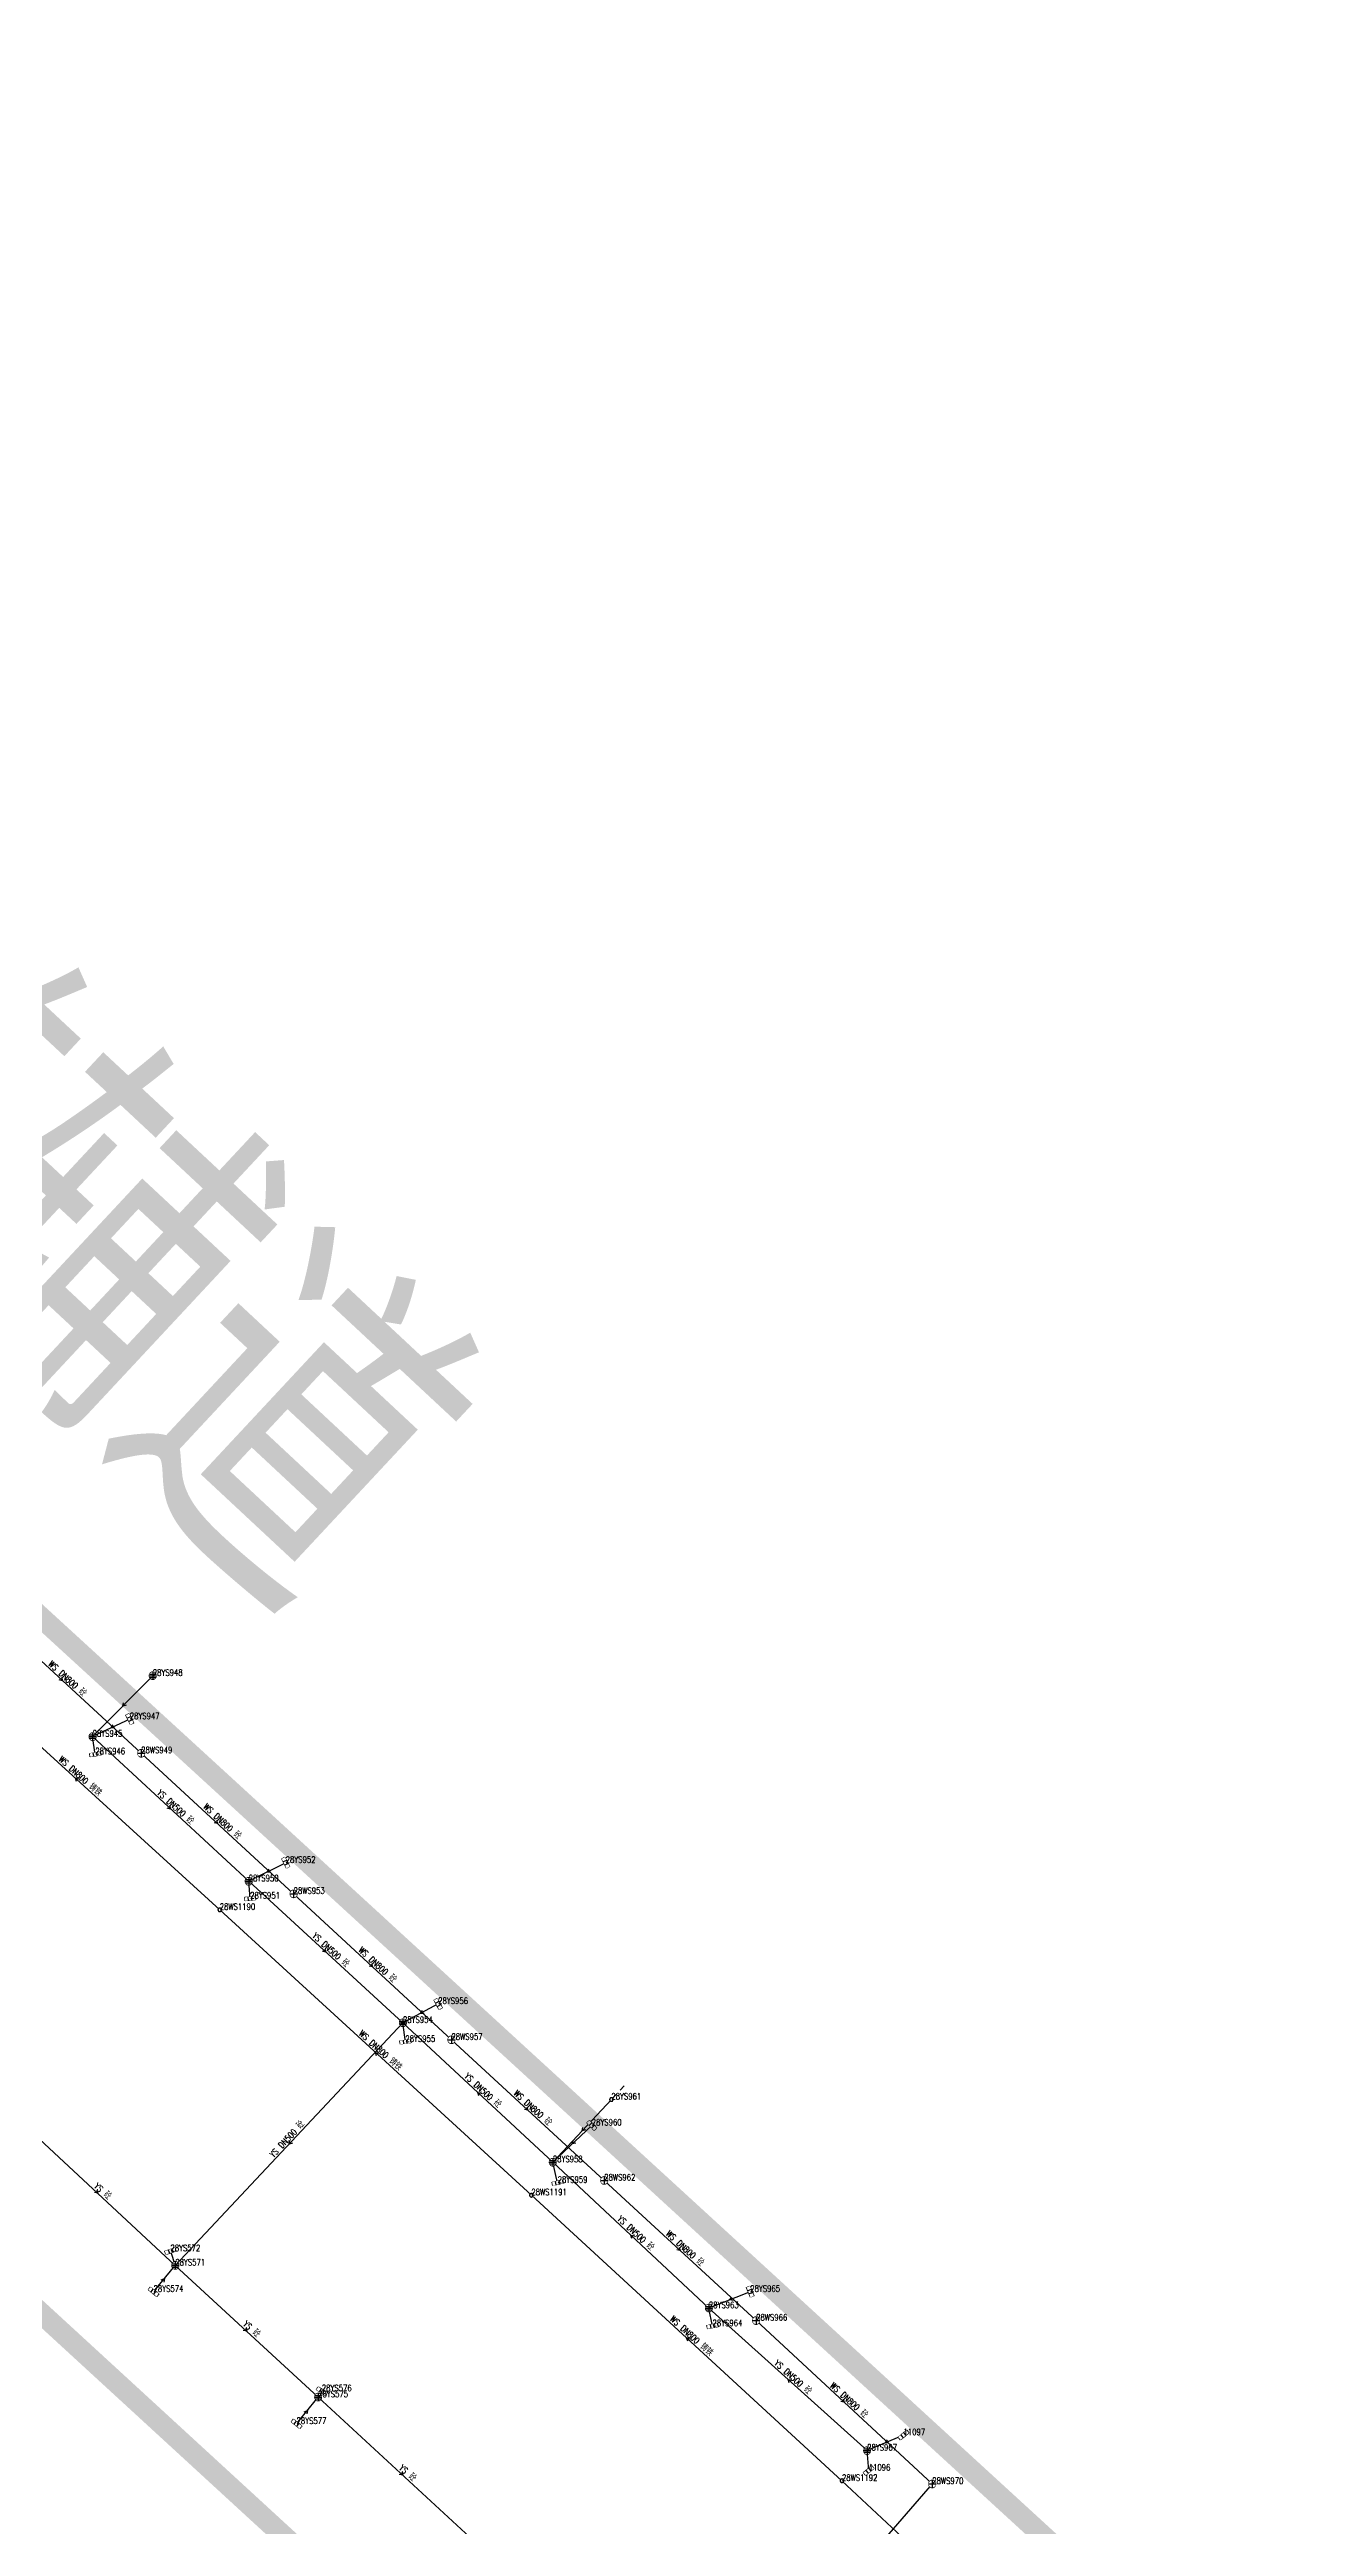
# Model space of a CAD drawing. Extents: x 78813 to 99477, y 2421021 to 2448125.
# Drawn here: x 84649.9 to 84829.4, y 2431704.4 to 2432057.6 of the extents above; entities that cross this region are included whole.
import ezdxf
from ezdxf.enums import TextEntityAlignment as Align

# ---------------------------------------------------------------- set-up
doc = ezdxf.new("R2010")
doc.units = 0
doc.set_wipeout_variables(frame=1)
doc.layers.get('0').update_dxf_attribs({"linetype": 'CONTINUOUS'})
for name, color, linetype in [('DX_WS', 16, 'CONTINUOUS'), ('DX_YS', 42, 'CONTINUOUS'), ('道路', 5, 'CONTINUOUS')]:
    doc.layers.add(name, color=color, linetype=linetype)
for name, color, linetype, true_color in [('WSLINE', 7, 'CONTINUOUS', 0x7f0000), ('YSANNEXE', 7, 'CONTINUOUS', 0xcc9900), ('YSLINE', 7, 'CONTINUOUS', 0xcc9900)]:
    doc.layers.add(name, color=color, linetype=linetype, true_color=true_color)
doc.layers.add('道路名称', color=7, linetype='CONTINUOUS', lineweight=0)
doc.styles.add('CcNameZT', font='txt.SHX', dxfattribs={"width": 0.8, "bigfont": 'HZTXT.SHX'})
doc.styles.get("Standard").update_dxf_attribs({"font": 'txt.shx', "bigfont": 'hztxt.shx'})
doc.styles.add('宋体0.7', font='', dxfattribs={"width": 0.7})
doc.styles.get('宋体0.7').set_extended_font_data('SimSun')

# ---------------------------------------------------------------- blocks, each defined once
blk = doc.blocks.new('PS管线点')
blk.add_wipeout([(0.5, 0), (0.5, 0.03), (0.5, 0.07), (0.49, 0.1), (0.48, 0.14), (0.47, 0.17), (0.46, 0.2), (0.44, 0.23), (0.42, 0.26), (0.4, 0.29), (0.38, 0.32), (0.36, 0.35), (0.33, 0.37), (0.31, 0.39), (0.28, 0.41), (0.25, 0.43), (0.22, 0.45), (0.19, 0.46), (0.15, 0.48), (0.12, 0.49), (0.09, 0.49), (0.05, 0.5), (0.02, 0.5), (-0.02, 0.5), (-0.05, 0.5), (-0.09, 0.49), (-0.12, 0.49), (-0.15, 0.48), (-0.19, 0.46), (-0.22, 0.45), (-0.25, 0.43), (-0.28, 0.41), (-0.31, 0.39), (-0.33, 0.37), (-0.36, 0.35), (-0.38, 0.32), (-0.4, 0.29), (-0.42, 0.26), (-0.44, 0.23), (-0.46, 0.2), (-0.47, 0.17), (-0.48, 0.14), (-0.49, 0.1), (-0.5, 0.07), (-0.5, 0.03), (-0.5, 0), (-0.5, -0.03), (-0.5, -0.07), (-0.49, -0.1), (-0.48, -0.14), (-0.47, -0.17), (-0.46, -0.2), (-0.44, -0.23), (-0.42, -0.26), (-0.4, -0.29), (-0.38, -0.32), (-0.36, -0.35), (-0.33, -0.37), (-0.31, -0.39), (-0.28, -0.41), (-0.25, -0.43), (-0.22, -0.45), (-0.19, -0.46), (-0.15, -0.48), (-0.12, -0.49), (-0.09, -0.49), (-0.05, -0.5), (-0.02, -0.5), (0.02, -0.5), (0.05, -0.5), (0.09, -0.49), (0.12, -0.49), (0.15, -0.48), (0.19, -0.46), (0.22, -0.45), (0.25, -0.43), (0.28, -0.41), (0.31, -0.39), (0.33, -0.37), (0.36, -0.35), (0.38, -0.32), (0.4, -0.29), (0.42, -0.26), (0.44, -0.23), (0.46, -0.2), (0.47, -0.17), (0.48, -0.14), (0.49, -0.1), (0.5, -0.07)])
blk.add_lwpolyline([(0.5, 0), (0.5, 0.03), (0.5, 0.07), (0.49, 0.1), (0.48, 0.14), (0.47, 0.17), (0.46, 0.2), (0.44, 0.23), (0.42, 0.26), (0.4, 0.29), (0.38, 0.32), (0.36, 0.35), (0.33, 0.37), (0.31, 0.39), (0.28, 0.41), (0.25, 0.43), (0.22, 0.45), (0.19, 0.46), (0.15, 0.48), (0.12, 0.49), (0.09, 0.49), (0.05, 0.5), (0.02, 0.5), (-0.02, 0.5), (-0.05, 0.5), (-0.09, 0.49), (-0.12, 0.49), (-0.15, 0.48), (-0.19, 0.46), (-0.22, 0.45), (-0.25, 0.43), (-0.28, 0.41), (-0.31, 0.39), (-0.33, 0.37), (-0.36, 0.35), (-0.38, 0.32), (-0.4, 0.29), (-0.42, 0.26), (-0.44, 0.23), (-0.46, 0.2), (-0.47, 0.17), (-0.48, 0.14), (-0.49, 0.1), (-0.5, 0.07), (-0.5, 0.03), (-0.5, 0), (-0.5, -0.03), (-0.5, -0.07), (-0.49, -0.1), (-0.48, -0.14), (-0.47, -0.17), (-0.46, -0.2), (-0.44, -0.23), (-0.42, -0.26), (-0.4, -0.29), (-0.38, -0.32), (-0.36, -0.35), (-0.33, -0.37), (-0.31, -0.39), (-0.28, -0.41), (-0.25, -0.43), (-0.22, -0.45), (-0.19, -0.46), (-0.15, -0.48), (-0.12, -0.49), (-0.09, -0.49), (-0.05, -0.5), (-0.02, -0.5), (0.02, -0.5), (0.05, -0.5), (0.09, -0.49), (0.12, -0.49), (0.15, -0.48), (0.19, -0.46), (0.22, -0.45), (0.25, -0.43), (0.28, -0.41), (0.31, -0.39), (0.33, -0.37), (0.36, -0.35), (0.38, -0.32), (0.4, -0.29), (0.42, -0.26), (0.44, -0.23), (0.46, -0.2), (0.47, -0.17), (0.48, -0.14), (0.49, -0.1), (0.5, -0.07), (0.5, 0)], close=True)
blk = doc.blocks.new('PS污水井')
blk.add_lwpolyline([(1, 0), (1, 0.07), (0.99, 0.14), (0.98, 0.21), (0.96, 0.28), (0.94, 0.34), (0.91, 0.41), (0.88, 0.47), (0.85, 0.53), (0.81, 0.59), (0.77, 0.64), (0.72, 0.69), (0.67, 0.74), (0.62, 0.79), (0.56, 0.83), (0.5, 0.87), (0.44, 0.9), (0.37, 0.93), (0.31, 0.95), (0.24, 0.97), (0.17, 0.98), (0.1, 0.99), (0.03, 1), (-0.03, 1), (-0.1, 0.99), (-0.17, 0.98), (-0.24, 0.97), (-0.31, 0.95), (-0.37, 0.93), (-0.44, 0.9), (-0.5, 0.87), (-0.56, 0.83), (-0.62, 0.79), (-0.67, 0.74), (-0.72, 0.69), (-0.77, 0.64), (-0.81, 0.59), (-0.85, 0.53), (-0.88, 0.47), (-0.91, 0.41), (-0.94, 0.34), (-0.96, 0.28), (-0.98, 0.21), (-0.99, 0.14), (-1, 0.07), (-1, 0), (-1, -0.07), (-0.99, -0.14), (-0.98, -0.21), (-0.96, -0.28), (-0.94, -0.34), (-0.91, -0.41), (-0.88, -0.47), (-0.85, -0.53), (-0.81, -0.59), (-0.77, -0.64), (-0.72, -0.69), (-0.67, -0.74), (-0.62, -0.79), (-0.56, -0.83), (-0.5, -0.87), (-0.44, -0.9), (-0.37, -0.93), (-0.31, -0.95), (-0.24, -0.97), (-0.17, -0.98), (-0.1, -0.99), (-0.03, -1), (0.03, -1), (0.1, -0.99), (0.17, -0.98), (0.24, -0.97), (0.31, -0.95), (0.37, -0.93), (0.44, -0.9), (0.5, -0.87), (0.56, -0.83), (0.62, -0.79), (0.67, -0.74), (0.72, -0.69), (0.77, -0.64), (0.81, -0.59), (0.85, -0.53), (0.88, -0.47), (0.91, -0.41), (0.94, -0.34), (0.96, -0.28), (0.98, -0.21), (0.99, -0.14), (1, 0)], close=True)
blk.add_wipeout([(1, 0), (1, 0.07), (0.99, 0.14), (0.98, 0.21), (0.96, 0.28), (0.94, 0.34), (0.91, 0.41), (0.88, 0.47), (0.85, 0.53), (0.81, 0.59), (0.77, 0.64), (0.72, 0.69), (0.67, 0.74), (0.62, 0.79), (0.56, 0.83), (0.5, 0.87), (0.44, 0.9), (0.37, 0.93), (0.31, 0.95), (0.24, 0.97), (0.17, 0.98), (0.1, 0.99), (0.03, 1), (-0.03, 1), (-0.1, 0.99), (-0.17, 0.98), (-0.24, 0.97), (-0.31, 0.95), (-0.37, 0.93), (-0.44, 0.9), (-0.5, 0.87), (-0.56, 0.83), (-0.62, 0.79), (-0.67, 0.74), (-0.72, 0.69), (-0.77, 0.64), (-0.81, 0.59), (-0.85, 0.53), (-0.88, 0.47), (-0.91, 0.41), (-0.94, 0.34), (-0.96, 0.28), (-0.98, 0.21), (-0.99, 0.14), (-1, 0.07), (-1, 0), (-1, -0.07), (-0.99, -0.14), (-0.98, -0.21), (-0.96, -0.28), (-0.94, -0.34), (-0.91, -0.41), (-0.88, -0.47), (-0.85, -0.53), (-0.81, -0.59), (-0.77, -0.64), (-0.72, -0.69), (-0.67, -0.74), (-0.62, -0.79), (-0.56, -0.83), (-0.5, -0.87), (-0.44, -0.9), (-0.37, -0.93), (-0.31, -0.95), (-0.24, -0.97), (-0.17, -0.98), (-0.1, -0.99), (-0.03, -1), (0.03, -1), (0.1, -0.99), (0.17, -0.98), (0.24, -0.97), (0.31, -0.95), (0.37, -0.93), (0.44, -0.9), (0.5, -0.87), (0.56, -0.83), (0.62, -0.79), (0.67, -0.74), (0.72, -0.69), (0.77, -0.64), (0.81, -0.59), (0.85, -0.53), (0.88, -0.47), (0.91, -0.41), (0.94, -0.34), (0.96, -0.28), (0.98, -0.21), (0.99, -0.14)])
for p, q in [((-1, 0), (0, 0)), ((0, 1), (0, 0)), ((0, 0), (0, -1)), ((0, 0), (1, 0))]:
    blk.add_line(p, q)
blk = doc.blocks.new('LX')
for p, q in [((-0.866, 0.5), (0, 0)), ((0, 0), (-0.866, -0.5))]:
    blk.add_line(p, q)
blk = doc.blocks.new('PS雨水井')
blk.add_lwpolyline([(1, 0), (1, 0.07), (0.99, 0.14), (0.98, 0.21), (0.96, 0.28), (0.94, 0.34), (0.91, 0.41), (0.88, 0.47), (0.85, 0.53), (0.81, 0.59), (0.77, 0.64), (0.72, 0.69), (0.67, 0.74), (0.62, 0.79), (0.56, 0.83), (0.5, 0.87), (0.44, 0.9), (0.37, 0.93), (0.31, 0.95), (0.24, 0.97), (0.17, 0.98), (0.1, 0.99), (0.03, 1), (-0.03, 1), (-0.1, 0.99), (-0.17, 0.98), (-0.24, 0.97), (-0.31, 0.95), (-0.37, 0.93), (-0.44, 0.9), (-0.5, 0.87), (-0.56, 0.83), (-0.62, 0.79), (-0.67, 0.74), (-0.72, 0.69), (-0.77, 0.64), (-0.81, 0.59), (-0.85, 0.53), (-0.88, 0.47), (-0.91, 0.41), (-0.94, 0.34), (-0.96, 0.28), (-0.98, 0.21), (-0.99, 0.14), (-1, 0.07), (-1, 0), (-1, -0.07), (-0.99, -0.14), (-0.98, -0.21), (-0.96, -0.28), (-0.94, -0.34), (-0.91, -0.41), (-0.88, -0.47), (-0.85, -0.53), (-0.81, -0.59), (-0.77, -0.64), (-0.72, -0.69), (-0.67, -0.74), (-0.62, -0.79), (-0.56, -0.83), (-0.5, -0.87), (-0.44, -0.9), (-0.37, -0.93), (-0.31, -0.95), (-0.24, -0.97), (-0.17, -0.98), (-0.1, -0.99), (-0.03, -1), (0.03, -1), (0.1, -0.99), (0.17, -0.98), (0.24, -0.97), (0.31, -0.95), (0.37, -0.93), (0.44, -0.9), (0.5, -0.87), (0.56, -0.83), (0.62, -0.79), (0.67, -0.74), (0.72, -0.69), (0.77, -0.64), (0.81, -0.59), (0.85, -0.53), (0.88, -0.47), (0.91, -0.41), (0.94, -0.34), (0.96, -0.28), (0.98, -0.21), (0.99, -0.14), (1, 0)], close=True)
blk.add_wipeout([(1, 0), (1, 0.07), (0.99, 0.14), (0.98, 0.21), (0.96, 0.28), (0.94, 0.34), (0.91, 0.41), (0.88, 0.47), (0.85, 0.53), (0.81, 0.59), (0.77, 0.64), (0.72, 0.69), (0.67, 0.74), (0.62, 0.79), (0.56, 0.83), (0.5, 0.87), (0.44, 0.9), (0.37, 0.93), (0.31, 0.95), (0.24, 0.97), (0.17, 0.98), (0.1, 0.99), (0.03, 1), (-0.03, 1), (-0.1, 0.99), (-0.17, 0.98), (-0.24, 0.97), (-0.31, 0.95), (-0.37, 0.93), (-0.44, 0.9), (-0.5, 0.87), (-0.56, 0.83), (-0.62, 0.79), (-0.67, 0.74), (-0.72, 0.69), (-0.77, 0.64), (-0.81, 0.59), (-0.85, 0.53), (-0.88, 0.47), (-0.91, 0.41), (-0.94, 0.34), (-0.96, 0.28), (-0.98, 0.21), (-0.99, 0.14), (-1, 0.07), (-1, 0), (-1, -0.07), (-0.99, -0.14), (-0.98, -0.21), (-0.96, -0.28), (-0.94, -0.34), (-0.91, -0.41), (-0.88, -0.47), (-0.85, -0.53), (-0.81, -0.59), (-0.77, -0.64), (-0.72, -0.69), (-0.67, -0.74), (-0.62, -0.79), (-0.56, -0.83), (-0.5, -0.87), (-0.44, -0.9), (-0.37, -0.93), (-0.31, -0.95), (-0.24, -0.97), (-0.17, -0.98), (-0.1, -0.99), (-0.03, -1), (0.03, -1), (0.1, -0.99), (0.17, -0.98), (0.24, -0.97), (0.31, -0.95), (0.37, -0.93), (0.44, -0.9), (0.5, -0.87), (0.56, -0.83), (0.62, -0.79), (0.67, -0.74), (0.72, -0.69), (0.77, -0.64), (0.81, -0.59), (0.85, -0.53), (0.88, -0.47), (0.91, -0.41), (0.94, -0.34), (0.96, -0.28), (0.98, -0.21), (0.99, -0.14)])
for p, q in [((-1, 0), (0, 0)), ((-0.88, 0.48), (0, 0.47)), ((0, 1), (0, 0)), ((0, 0.47), (0.88, 0.47)), ((0, 0), (0, -1)), ((0, 0), (1, 0)), ((-0.88, -0.48), (0, -0.48)), ((0, -0.48), (0.88, -0.48))]:
    blk.add_line(p, q)
blk = doc.blocks.new('PS雨篦')
blk.add_lwpolyline([(-1.5, 0.5), (0, 0.5), (1.5, 0.5), (1.5, -0.5), (0, -0.5), (-1.5, -0.5)], close=True)
blk.add_wipeout([(-1.5, 0.5), (0, 0.5), (1.5, 0.5), (1.5, -0.5), (0, -0.5), (-1.5, -0.5)])
for p, q in [((-0.51, -0.5), (-0.51, 0.5)), ((0.49, -0.5), (0.49, 0.5))]:
    blk.add_line(p, q)
blk = doc.blocks.new('PS非普查')
blk.add_lwpolyline([(3.7, 0), (5.3, 0)])
blk.add_wipeout([(0.5, 0), (0.5, 0.03), (0.5, 0.07), (0.49, 0.1), (0.48, 0.14), (0.47, 0.17), (0.46, 0.2), (0.44, 0.23), (0.42, 0.26), (0.4, 0.29), (0.38, 0.32), (0.36, 0.35), (0.33, 0.37), (0.31, 0.39), (0.28, 0.41), (0.25, 0.43), (0.22, 0.45), (0.19, 0.46), (0.15, 0.48), (0.12, 0.49), (0.09, 0.49), (0.05, 0.5), (0.02, 0.5), (-0.02, 0.5), (-0.05, 0.5), (-0.09, 0.49), (-0.12, 0.49), (-0.15, 0.48), (-0.19, 0.46), (-0.22, 0.45), (-0.25, 0.43), (-0.28, 0.41), (-0.31, 0.39), (-0.33, 0.37), (-0.36, 0.35), (-0.38, 0.32), (-0.4, 0.29), (-0.42, 0.26), (-0.44, 0.23), (-0.46, 0.2), (-0.47, 0.17), (-0.48, 0.14), (-0.49, 0.1), (-0.5, 0.07), (-0.5, 0.03), (-0.5, 0), (-0.5, -0.03), (-0.5, -0.07), (-0.49, -0.1), (-0.48, -0.14), (-0.47, -0.17), (-0.46, -0.2), (-0.44, -0.23), (-0.42, -0.26), (-0.4, -0.29), (-0.38, -0.32), (-0.36, -0.35), (-0.33, -0.37), (-0.31, -0.39), (-0.28, -0.41), (-0.25, -0.43), (-0.22, -0.45), (-0.19, -0.46), (-0.15, -0.48), (-0.12, -0.49), (-0.09, -0.49), (-0.05, -0.5), (-0.02, -0.5), (0.02, -0.5), (0.05, -0.5), (0.09, -0.49), (0.12, -0.49), (0.15, -0.48), (0.19, -0.46), (0.22, -0.45), (0.25, -0.43), (0.28, -0.41), (0.31, -0.39), (0.33, -0.37), (0.36, -0.35), (0.38, -0.32), (0.4, -0.29), (0.42, -0.26), (0.44, -0.23), (0.46, -0.2), (0.47, -0.17), (0.48, -0.14), (0.49, -0.1), (0.5, -0.07)])
blk.add_line((0.5, 0), (2.1, 0))
blk.add_lwpolyline([(0.5, 0), (0.5, 0.03), (0.5, 0.07), (0.49, 0.1), (0.48, 0.14), (0.47, 0.17), (0.46, 0.2), (0.44, 0.23), (0.42, 0.26), (0.4, 0.29), (0.38, 0.32), (0.36, 0.35), (0.33, 0.37), (0.31, 0.39), (0.28, 0.41), (0.25, 0.43), (0.22, 0.45), (0.19, 0.46), (0.15, 0.48), (0.12, 0.49), (0.09, 0.49), (0.05, 0.5), (0.02, 0.5), (-0.02, 0.5), (-0.05, 0.5), (-0.09, 0.49), (-0.12, 0.49), (-0.15, 0.48), (-0.19, 0.46), (-0.22, 0.45), (-0.25, 0.43), (-0.28, 0.41), (-0.31, 0.39), (-0.33, 0.37), (-0.36, 0.35), (-0.38, 0.32), (-0.4, 0.29), (-0.42, 0.26), (-0.44, 0.23), (-0.46, 0.2), (-0.47, 0.17), (-0.48, 0.14), (-0.49, 0.1), (-0.5, 0.07), (-0.5, 0.03), (-0.5, 0), (-0.5, -0.03), (-0.5, -0.07), (-0.49, -0.1), (-0.48, -0.14), (-0.47, -0.17), (-0.46, -0.2), (-0.44, -0.23), (-0.42, -0.26), (-0.4, -0.29), (-0.38, -0.32), (-0.36, -0.35), (-0.33, -0.37), (-0.31, -0.39), (-0.28, -0.41), (-0.25, -0.43), (-0.22, -0.45), (-0.19, -0.46), (-0.15, -0.48), (-0.12, -0.49), (-0.09, -0.49), (-0.05, -0.5), (-0.02, -0.5), (0.02, -0.5), (0.05, -0.5), (0.09, -0.49), (0.12, -0.49), (0.15, -0.48), (0.19, -0.46), (0.22, -0.45), (0.25, -0.43), (0.28, -0.41), (0.31, -0.39), (0.33, -0.37), (0.36, -0.35), (0.38, -0.32), (0.4, -0.29), (0.42, -0.26), (0.44, -0.23), (0.46, -0.2), (0.47, -0.17), (0.48, -0.14), (0.49, -0.1), (0.5, -0.07), (0.5, 0)], close=True)
blk = doc.blocks.new('测量点')
h = blk.add_hatch(color=256)
edge = h.paths.add_edge_path()
edge.add_arc((0, 0), 0.5, 0, 360)
blk.add_circle((0, 0), 0.5)
blk = doc.blocks.new('gc01')
h = blk.add_hatch(color=256)
edge = h.paths.add_edge_path()
edge.add_arc((0, 0), 0.5, 0, 360)
edge.add_arc((0, 0), 0.5, 0, 360)
blk.add_circle((0, 0), 0.5)

msp = doc.modelspace()

# ---------------------------------------------------------------- linework, layer by layer
at = {"layer": 'WSLINE'}
for p, q in [((84640.48, 2431835.33), (84662.92, 2431814.63)), ((84632.93, 2431829.83), (84674.12, 2431792.31)), ((84662.92, 2431814.63), (84684.65, 2431794.58)), ((84684.65, 2431794.58), (84707.16, 2431773.77)), ((84674.12, 2431792.31), (84718.55, 2431751.6)), ((84707.16, 2431773.77), (84728.94, 2431753.71)), ((84718.55, 2431751.6), (84762.84, 2431710.89)), ((84728.94, 2431753.71), (84750.6, 2431733.73)), ((84750.6, 2431733.73), (84775.71, 2431710.43)), ((84775.71, 2431710.43), (84749.61, 2431680.38)), ((84762.84, 2431710.89), (84822.99, 2431654.78))]:
    msp.add_line(p, q, dxfattribs=at)
at = {"layer": 'YSLINE'}
for p, q in [((84664.57, 2431825.69), (84655.99, 2431817)), ((84661.29, 2431819.5), (84655.99, 2431817)), ((84656.37, 2431814.48), (84655.99, 2431817)), ((84678.45, 2431793.9), (84678.25, 2431796.37)), ((84700.24, 2431776.2), (84667.78, 2431741.6)), ((84705.26, 2431778.88), (84700.24, 2431776.2)), ((84700.59, 2431773.48), (84700.24, 2431776.2)), ((84729.96, 2431765.25), (84721.61, 2431756.31)), ((84645.68, 2431762.17), (84667.78, 2431741.6)), ((84727.16, 2431761.56), (84721.61, 2431756.31)), ((84722.3, 2431753.39), (84721.61, 2431756.31)), ((84664.68, 2431737.84), (84667.78, 2431741.6)), ((84667.09, 2431743.64), (84667.78, 2431741.6)), ((84667.78, 2431741.6), (84688.15, 2431722.82)), ((84744.38, 2431732.95), (84743.86, 2431735.52)), ((84685.07, 2431718.99), (84688.15, 2431722.82)), ((84688.67, 2431723.67), (84688.15, 2431722.82)), ((84688.15, 2431722.82), (84712.27, 2431700.54)), ((84771.62, 2431717.41), (84766.43, 2431715.19)), ((84766.66, 2431712.34), (84766.43, 2431715.19))]:
    msp.add_line(p, q, dxfattribs=at)

# ---------------------------------------------------------------- block references
at = {"layer": 'DX_WS', "yscale": 0.5, "zscale": 0.5}
for p, xscale, rotation in [((84651.7, 2431824.98), 0.4999999999256761, 317.4186185119841), ((84653.53, 2431811.07), 0.5000000001235999, 137.4186154166185), ((84673.79, 2431804.61), 0.4999999999256761, 317.4186185119841), ((84695.91, 2431784.18), 0.4999999999256761, 317.4186185119841), ((84696.34, 2431771.96), 0.5000000001235999, 137.4186154166185), ((84718.05, 2431763.74), 0.4999999999256761, 317.4186185119841), ((84739.77, 2431743.72), 0.4999999999256761, 317.4186185119841), ((84740.69, 2431731.25), 0.5000000001235999, 137.4186154166185), ((84763.15, 2431722.08), 0.4999999999256761, 317.4186185119841)]:
    msp.add_blockref('LX', p, dxfattribs=dict(at, xscale=xscale, rotation=rotation))
at = {"layer": 'DX_YS', "xscale": 0.5, "yscale": 0.5, "zscale": 0.5}
for p in [(84771.62, 2431717.41, 4.17), (84766.66, 2431712.34, 4.25)]:
    msp.add_blockref('测量点', p, dxfattribs=at)
at = {"layer": 'YSANNEXE', "yscale": 0.5, "zscale": 0.5}
for p, xscale, rotation in [((84667.12, 2431806.68), 0.4999999999256761, 317.4186185119841), ((84689.25, 2431786.28), 0.4999999999256761, 317.4186185119841), ((84710.93, 2431766.25), 0.500000000099427, 136.8456576255853), ((84684.01, 2431758.9), 0.5000000000041096, 226.8912868717683), ((84656.73, 2431751.89), 0.5000000000878982, 316.8456606964688), ((84732.74, 2431745.92), 0.500000000099427, 136.8456576255853), ((84746.81, 2431736.68), 0.5000000000538641, 201.6811439015202), ((84677.97, 2431732.21), 0.4999999999256761, 317.4186185119841), ((84755.15, 2431725.35), 0.5000000000663578, 137.9915732197241), ((84700.21, 2431711.68), 0.4999999999256761, 317.4186185119841)]:
    msp.add_blockref('LX', p, dxfattribs=dict(at, xscale=xscale, rotation=rotation))

# ---------------------------------------------------------------- texts
at = {"layer": 'DX_WS', "style": 'CcNameZT', "width": 0.8}
for s, rotation, p in [(' WS DN800 砼', 317.3191, (84651.87, 2431825.16, 1.5)), (' WS DN800 铸铁', 317.6673, (84653.69, 2431811.26, 4.4)), (' WS DN800 砼', 317.3082, (84673.96, 2431804.79, 1.53)), (' WS DN800 砼', 317.2474, (84696.08, 2431784.36, 1.62)), (' WS DN800 铸铁', 317.5033, (84696.5, 2431772.14, 4.45)), (' WS DN800 砼', 317.3539, (84718.22, 2431763.93, 1.41)), (' WS DN800 砼', 317.294, (84739.94, 2431743.91, 1.63)), (' WS DN800 铸铁', 317.4091, (84740.86, 2431731.43, 4.25)), (' WS DN800 砼', 317.1398, (84763.32, 2431722.26, 1.5))]:
    msp.add_text(s, height=0.9, rotation=rotation, dxfattribs=at).set_placement(p, align=Align.CENTER)
at = {"layer": 'DX_YS', "style": 'CcNameZT', "width": 0.8}
for s, rotation, p in [(' YS DN500 砼', 317.1751, (84667.29, 2431806.86, 3.5)), (' YS DN500 砼', 317.4812, (84689.42, 2431786.47, 3.45)), (' YS DN500 砼', 317.0602, (84711.1, 2431766.44, 3.49)), (' YS DN500 砼', 46.821, (84683.83, 2431759.07, 3.37)), (' YS 砼', 317.0572, (84656.9, 2431752.07, 2.55)), (' YS DN500 砼', 316.9322, (84732.91, 2431746.1, 3.51)), (' YS 砼', 317.3358, (84678.14, 2431732.4, 2.43)), (' YS DN500 砼', 317.9915, (84755.31, 2431725.54, 3.51)), (' YS 砼', 317.2609, (84700.38, 2431711.87, 2.28))]:
    msp.add_text(s, height=0.9, rotation=rotation, dxfattribs=at).set_placement(p, align=Align.CENTER)
at = {"layer": '道路名称', "linetype": 'Continuous', "style": '宋体0.7', "width": 0.7}
msp.add_text('高栏港大道辅道', height=40, rotation=317.0013, dxfattribs=at).set_placement((84601.78, 2431941.24), align=Align.MIDDLE)

# ---------------------------------------------------------------- next in the draw order: block references
at = {"layer": 'DX_WS', "xscale": 0.5, "yscale": 0.5, "zscale": 0.5}
for name, p in [('PS污水井', (84662.92, 2431814.63, 1.53)), ('PS污水井', (84684.65, 2431794.58, 1.62)), ('PS管线点', (84674.12, 2431792.31, 4.4)), ('PS污水井', (84707.16, 2431773.77, 1.41)), ('PS管线点', (84718.55, 2431751.6, 4.45)), ('PS污水井', (84728.94, 2431753.71, 1.63)), ('PS污水井', (84750.6, 2431733.73, 1.5)), ('PS管线点', (84762.84, 2431710.89, 4.25)), ('PS污水井', (84775.71, 2431710.43, 1.38))]:
    msp.add_blockref(name, p, dxfattribs=at)
at = {"layer": 'DX_YS', "xscale": 0.5, "yscale": 0.5, "zscale": 0.5}
for p in [(84664.57, 2431825.69, 3.59), (84667.78, 2431741.6, 2.43), (84688.15, 2431722.82, 2.28)]:
    msp.add_blockref('PS雨水井', p, dxfattribs=at)
at = {"layer": 'DX_YS', "yscale": 0.5, "zscale": 0.5}
for name, p, xscale, rotation in [('PS雨篦', (84705.26, 2431778.88, 4.39), 0.5000000000146151, 118.1922321097056), ('PS非普查', (84729.96, 2431765.25, 3.94), 0.499999999948596, 46.94479696090585), ('PS雨篦', (84727.16, 2431761.56, 4.34), 0.500000000106827, 133.3706974087519), ('PS雨篦', (84664.68, 2431737.84, 4.68), 0.5000000000725019, 320.4982069230871), ('PS雨篦', (84685.07, 2431718.99, 4.41), 0.4999999999456706, 321.2292522501444), ('PS雨篦', (84771.62, 2431717.41, 4.17), 0.499999999857888, 40.16648119226884)]:
    msp.add_blockref(name, p, dxfattribs=dict(at, xscale=xscale, rotation=rotation))

# ---------------------------------------------------------------- next in the draw order: linework, layer by layer
at = {"layer": 'YSLINE'}
for p, q in [((84655.99, 2431817), (84678.25, 2431796.37)), ((84683.52, 2431799.02), (84678.25, 2431796.37)), ((84678.25, 2431796.37), (84700.24, 2431776.2)), ((84700.24, 2431776.2), (84721.61, 2431756.31)), ((84721.61, 2431756.31), (84743.86, 2431735.52)), ((84749.76, 2431737.85), (84743.86, 2431735.52)), ((84743.86, 2431735.52), (84766.43, 2431715.19))]:
    msp.add_line(p, q, dxfattribs=at)

# ---------------------------------------------------------------- next in the draw order: block references
at = {"layer": 'DX_YS', "yscale": 0.5, "zscale": 0.5}
for p, xscale, rotation in [((84667.09, 2431743.64, 4.89), 0.4999999999258438, 198.7296342641983), ((84688.67, 2431723.67, 4.64), 0.4999999999419367, 148.8682211407214)]:
    msp.add_blockref('PS雨篦', p, dxfattribs=dict(at, xscale=xscale, rotation=rotation))
at = {"layer": 'YSANNEXE', "yscale": 0.5, "zscale": 0.5}
for p, xscale, rotation in [((84702.75, 2431777.54), 0.500000000006347, 207.9836796326636), ((84724.39, 2431758.93), 0.4999999999186057, 223.453540091652), ((84725.79, 2431760.78), 0.5000000000041096, 226.8912868717683), ((84666.23, 2431739.72), 0.5000000001275243, 50.4202859825869), ((84686.61, 2431720.91), 0.5000000001585412, 50.99324378081111), ((84769.03, 2431716.3), 0.5000000000843666, 203.4000172940111)]:
    msp.add_blockref('LX', p, dxfattribs=dict(at, xscale=xscale, rotation=rotation))

# ---------------------------------------------------------------- next in the draw order: texts
at = {"layer": 'DX_WS', "style": 'CcNameZT', "width": 0.8}
for s, p in [('28WS949', (84662.92, 2431814.63, 1.53)), ('28WS953', (84684.65, 2431794.58, 1.62)), ('28WS1190', (84674.12, 2431792.31, 4.4)), ('28WS957', (84707.16, 2431773.77, 1.41)), ('28WS962', (84728.94, 2431753.71, 1.63)), ('28WS1191', (84718.55, 2431751.6, 4.45)), ('28WS966', (84750.6, 2431733.73, 1.5)), ('28WS1192', (84762.84, 2431710.89, 4.25)), ('28WS970', (84775.71, 2431710.43, 1.38))]:
    msp.add_text(s, height=0.9, dxfattribs=at).set_placement(p)
at = {"layer": 'DX_YS', "width": 0.8}
for s, p in [('28YS948', (84664.57, 2431825.69, 3.59)), ('28YS956', (84705.26, 2431778.88, 4.39)), ('28YS961', (84729.96, 2431765.25, 3.94)), ('28YS960', (84727.16, 2431761.56, 4.34)), ('28YS574', (84664.68, 2431737.84, 4.68)), ('28YS577', (84685.07, 2431718.99, 4.41)), ('11097', (84771.62, 2431717.41, 4.17))]:
    msp.add_text(s, height=0.9, dxfattribs=at).set_placement(p)

# ---------------------------------------------------------------- next in the draw order: block references
at = {"layer": 'DX_YS', "yscale": 0.5, "zscale": 0.5}
for p, xscale, rotation in [((84661.29, 2431819.5, 4.36), 0.5000000000224417, 115.3047560792997), ((84683.52, 2431799.02, 4.38), 0.5000000001929888, 116.7517807244398), ((84700.59, 2431773.48, 4.41), 0.5000000000275583, 7.239228804057456), ((84722.3, 2431753.39, 4.26), 0.4999999999614393, 13.24380200805479), ((84749.76, 2431737.85, 4.16), 0.5000000000719713, 111.5666195220501)]:
    msp.add_blockref('PS雨篦', p, dxfattribs=dict(at, xscale=xscale, rotation=rotation))
at = {"layer": 'DX_YS', "xscale": 0.5, "yscale": 0.5, "zscale": 0.5}
for p in [(84655.99, 2431817, 3.5), (84678.25, 2431796.37, 3.45), (84700.24, 2431776.2, 3.37), (84721.61, 2431756.31, 3.49), (84743.86, 2431735.52, 3.51), (84766.43, 2431715.19, 3.44)]:
    msp.add_blockref('PS雨水井', p, dxfattribs=at)

# ---------------------------------------------------------------- next in the draw order: texts
at = {"layer": 'DX_YS', "width": 0.8}
for s, p in [('28YS572', (84667.09, 2431743.64, 4.89)), ('28YS571', (84667.78, 2431741.6, 2.43)), ('28YS575', (84688.15, 2431722.82, 2.28)), ('28YS576', (84688.67, 2431723.67, 4.64))]:
    msp.add_text(s, height=0.9, dxfattribs=at).set_placement(p)

# ---------------------------------------------------------------- next in the draw order: block references
at = {"layer": 'DX_YS', "yscale": 0.5, "zscale": 0.5}
for p, xscale, rotation in [((84656.37, 2431814.48, 4.33), 0.500000000016062, 8.550824822542944), ((84678.45, 2431793.9, 4.33), 0.500000000004624, 4.723308789856516), ((84744.38, 2431732.95, 4.25), 0.4999999999918193, 11.53724442069248), ((84766.66, 2431712.34, 4.25), 0.499999999857888, 40.16648119226884)]:
    msp.add_blockref('PS雨篦', p, dxfattribs=dict(at, xscale=xscale, rotation=rotation))
at = {"layer": 'DX_YS', "xscale": 0.5, "yscale": 0.5, "zscale": 0.5}
for name in ['测量点', 'gc01']:
    msp.add_blockref(name, (84700.24, 2431776.2, 3.37), dxfattribs=at)
at = {"layer": 'YSANNEXE', "yscale": 0.5, "zscale": 0.5}
for p, xscale, rotation in [((84660.28, 2431821.34), 0.5000000001441505, 225.1724135036378), ((84658.64, 2431818.25), 0.4999999999879713, 205.1188906552651), ((84680.88, 2431797.69), 0.4999999999613701, 206.837764032546)]:
    msp.add_blockref('LX', p, dxfattribs=dict(at, xscale=xscale, rotation=rotation))

# ---------------------------------------------------------------- next in the draw order: texts
at = {"layer": 'DX_YS', "width": 0.8}
for s, p in [('28YS947', (84661.29, 2431819.5, 4.36)), ('28YS945', (84655.99, 2431817, 3.5)), ('28YS950', (84678.25, 2431796.37, 3.45)), ('28YS952', (84683.52, 2431799.02, 4.38)), ('28YS954', (84700.24, 2431776.2, 3.37)), ('28YS955', (84700.59, 2431773.48, 4.41)), ('28YS958', (84721.61, 2431756.31, 3.49)), ('28YS959', (84722.3, 2431753.39, 4.26)), ('28YS965', (84749.76, 2431737.85, 4.16)), ('28YS963', (84743.86, 2431735.52, 3.51)), ('28YS967', (84766.43, 2431715.19, 3.44))]:
    msp.add_text(s, height=0.9, dxfattribs=at).set_placement(p)

# ---------------------------------------------------------------- next in the draw order: linework, layer by layer
at = {"layer": '道路', "const_width": 3, "flags": 128}
for points in [[(83418.46, 2432865.07), (84960.96, 2431447.82), (86043.08, 2430511), (88488.76, 2428368.31)], [(83917.18, 2432404.64), (83968.25, 2432456.92), (84246.1, 2432203.26), (84401.95, 2432060.17), (85011.11, 2431501.69), (85289.33, 2431259.98)]]:
    msp.add_lwpolyline(points, dxfattribs=at)

# ---------------------------------------------------------------- next in the draw order: texts
at = {"layer": 'DX_YS', "width": 0.8}
for s, p in [('28YS946', (84656.37, 2431814.48, 4.33)), ('28YS951', (84678.45, 2431793.9, 4.33)), ('28YS964', (84744.38, 2431732.95, 4.25)), ('11096', (84766.66, 2431712.34, 4.25))]:
    msp.add_text(s, height=0.9, dxfattribs=at).set_placement(p)

doc.saveas('drawing.dxf')
